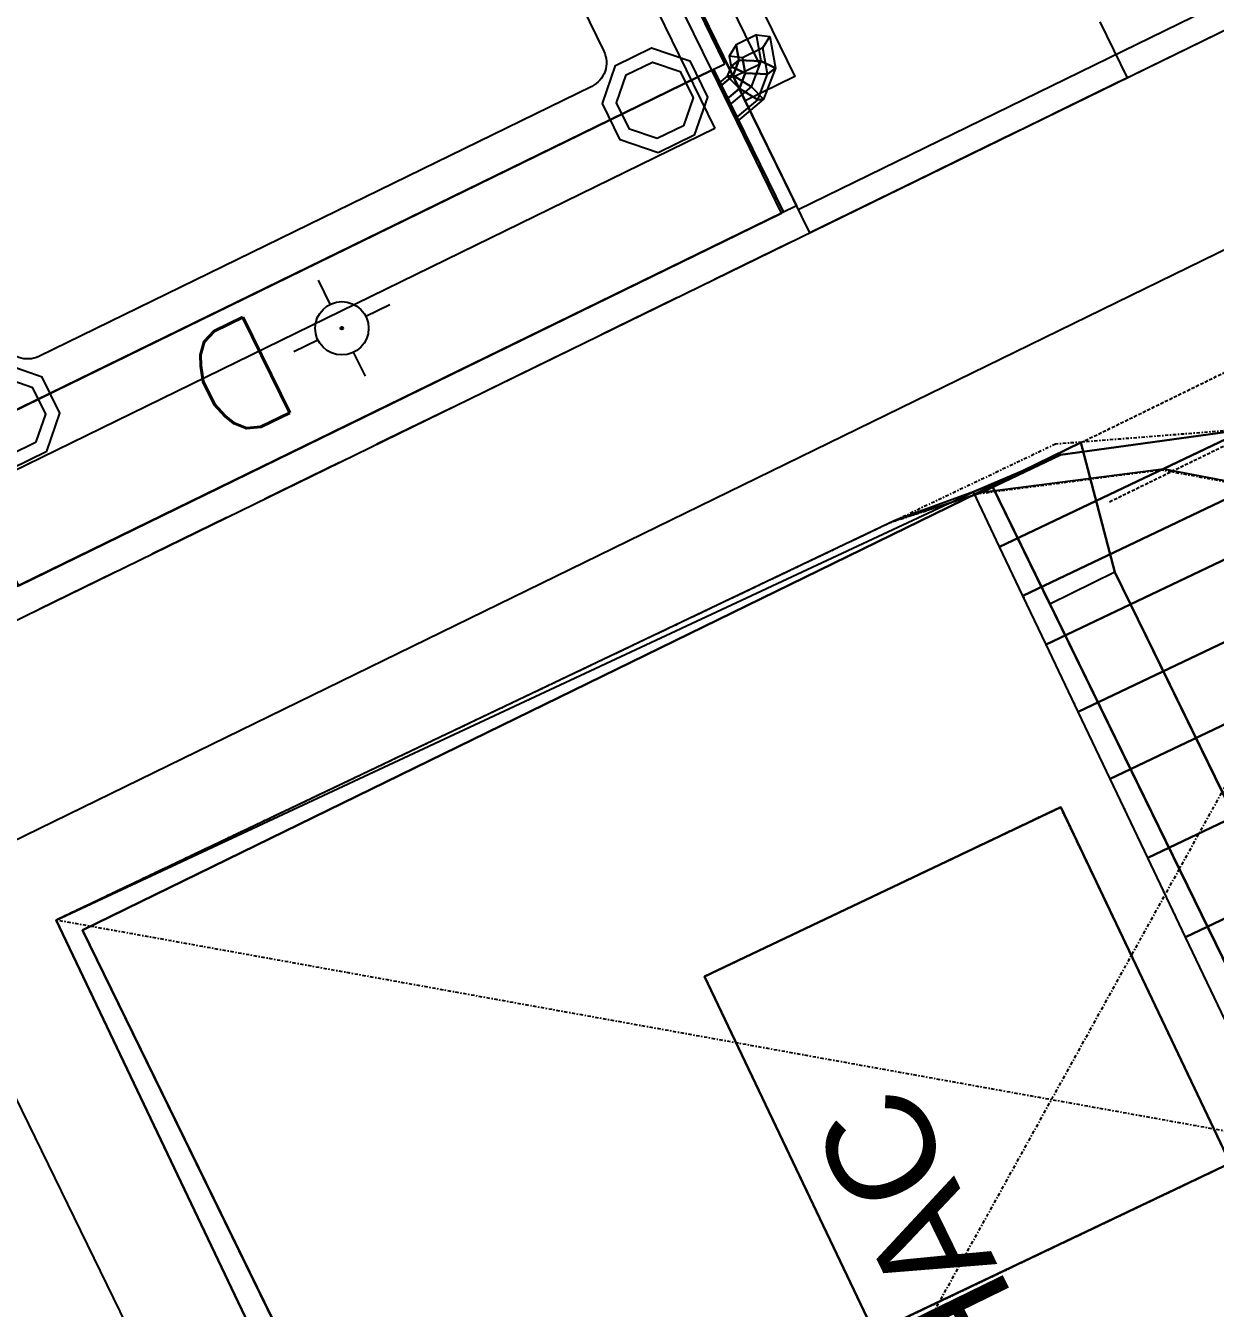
# Model space of a CAD drawing. Header units: millimetres. Extents: x 9159 to 17971, y 10368 to 13314.
# Drawn here: x 14024.6 to 14115, y 11717.4 to 11814.9 of the extents above; entities that cross this region are included whole.
import ezdxf

# ---------------------------------------------------------------- set-up
doc = ezdxf.new("R2010")
doc.units = ezdxf.units.MM
doc.header["$LTSCALE"] = 5
for name, pattern in [('DASHED', [19.05, 12.7, -6.35]), ('NASCOSTA', [0.375, 0.25, -0.125]), ('TRATTEGGIATA', [0.75, 0.5, -0.25]), ('TRATTO-PUNTO', [1, 0.5, -0.25, 0, -0.25])]:
    doc.linetypes.add(name, pattern=pattern)
for name, color, linetype in [('200-EquipBlu-3d', 5, 'Continuous'), ('200-EquipBorder-2d', 9, 'Continuous'), ('200-EquipGlass-3D', 140, 'Continuous'), ('200-EquipID-2d', 7, 'Continuous'), ('200-EquipInternal-2d', 252, 'Continuous'), ('200-EquipSteel-3d', 9, 'Continuous'), ('250-Drain-2D', 140, 'Continuous'), ('250-haccp-2D', 22, 'Continuous'), ('300-exhaust-2d', 70, 'Continuous')]:
    doc.layers.add(name, color=color, linetype=linetype)
doc.layers.add('200-InsPoint-3D', color=3, linetype='Continuous', plot=False)
doc.layers.add('fusya-hatch', color=230, linetype='Continuous', lineweight=0)
doc.styles.add('ROMANS', font='micross.ttf')
doc.styles.add('SIMPLEX', font='SIMPLEX')

# ---------------------------------------------------------------- blocks, each defined once
blk = doc.blocks.new('HACCON')
at = {"layer": '250-haccp-2D'}
for p, q in [((0, 40.64), (0, 20.32)), ((-40.64, 0), (-20.32, 0)), ((20.32, 0), (40.64, 0)), ((0, -20.32), (0, -40.64))]:
    blk.add_line(p, q, dxfattribs=at)
for radius in [20.32, 1]:
    blk.add_circle((0, 0), radius, dxfattribs=at)
blk.add_point((0, 0), dxfattribs=at)
at = {"layer": '250-haccp-2D', "style": 'ROMANS', "flags": 8}
blk.add_attdef('HAC', (50.05, -40.64), '', height=81, dxfattribs=at)
blk = doc.blocks.new('AOS101ETA1')
at = {"layer": '200-EquipBorder-2d'}
for p, q in [((500, -50), (1395, -50)), ((1395, -50), (1395, -820)), ((1395, -820), (500, -820)), ((1395, -895), (1395, -820)), ((910, -875), (1295, -875)), ((1295, -875), (1395, -895))]:
    blk.add_line(p, q, dxfattribs=at)
at = {"layer": '200-EquipGlass-3D'}
blk.add_3dface([(952.5, -875, 923.06), (1252.5, -875, 923.06), (1252.5, -875, 1652.94), (952.5, -875, 1652.94)], dxfattribs=at)
at = {"layer": '200-EquipInternal-2d', "linetype": 'TRATTEGGIATA'}
for p, q in [((1345, -895), (1345, -1480)), ((1395, -895), (1395, -1480))]:
    blk.add_line(p, q, dxfattribs=at)
at = {"layer": '200-EquipSteel-3d'}
for points in [[(500, -50, 1728), (500, -50, 798), (1395, -50, 798), (1395, -50, 1728)], [(500, -50, 798), (500, -820, 798), (1395, -820, 798), (1395, -50, 798)], [(1395, -50, 1728), (1395, -50, 1728), (500, -50, 1728)], [(1395, -50, 1728), (1395, -820, 1728), (500, -820, 1728), (500, -50, 1728)], [(1395, -50, 1728), (1395, -50, 798), (1395, -50, 1728)], [(1395, -50, 798), (1395, -820, 798), (1395, -820, 1728), (1395, -50, 1728)], [(1395, -820, 1728), (1395, -820, 798), (500, -820, 798), (500, -820, 1728)], [(1395, -820, 798), (1395, -820, 798), (500, -820, 798)], [(810, -820, 1728), (810, -820, 798), (1395, -820, 798), (1395, -820, 1728)], [(1395, -820, 1728), (1395, -820, 1728), (810, -820, 1728)], [(1395, -820, 798), (1395, -820, 798), (810, -820, 798)], [(1395, -820, 1728), (1395, -820, 798), (1395, -820, 1728)], [(1395, -820, 798), (1395, -895, 798), (1395, -895, 1728), (1395, -820, 1728)], [(1395, -895, 1728), (1395, -895, 798), (1395, -820, 798), (1395, -820, 1728)], [(1395, -895, 798), (1395, -895, 798), (1395, -895, 798), (1395, -820, 798)], [(1395, -895, 798), (1295, -875, 798), (1295, -875, 1728), (1395, -895, 1728)]]:
    blk.add_3dface(points, dxfattribs=at)
for points, invisible_edges in [([(910, -875, 1728), (1295, -875, 1728), (1295, -820, 1728), (910, -820, 1728)], 10), ([(910, -875, 798), (1295, -875, 798), (1295, -820, 798), (910, -820, 798)], 8), ([(1395, -895, 798), (1295, -875, 798), (1295, -820, 798), (1395, -820, 798)], 2), ([(1395, -895, 1728), (1295, -875, 1728), (1295, -820, 1728), (1395, -820, 1728)], 2), ([(910, -875, 798), (1295, -875, 798), (1252.5, -875, 923.06), (952.5, -875, 923.06)], 10), ([(1295, -875, 1728), (910, -875, 1728), (952.5, -875, 1652.94), (1252.5, -875, 1652.94)], 10), ([(1252.5, -875, 923.06), (1295, -875, 798), (1295, -875, 1728), (1252.5, -875, 1652.94)], 5)]:
    blk.add_3dface(points, dxfattribs=dict(at, invisible_edges=invisible_edges))
at = {"layer": '250-haccp-2D'}
blk.add_blockref('HACCON', (729.43, -523.09), dxfattribs=at).add_auto_attribs({'HAC': 'HAC'})
at = {"layer": '200-InsPoint-3D', "flags": 9}
blk.add_attdef('DISTANG', (0, 0), '', height=1, dxfattribs=at)
blk = doc.blocks.new('NHT8')
blk.add_line((9.5, -80, 1492), (9.5, -80, 1492))
at = {"layer": '200-EquipBorder-2d'}
blk.add_lwpolyline([(606.95, -756), (58.05, -756), (28.81, -748.16), (6.34, -725.69), (-1.5, -696.45), (-1.5, 0), (666.5, 0), (666.5, -696.45), (658.66, -725.69), (636.19, -748.16)], close=True, dxfattribs=at)
at = {"layer": '200-EquipInternal-2d'}
blk.add_lwpolyline([(28.5, -80), (636.5, -80), (636.5, -726), (28.5, -726)], close=True, dxfattribs=at)
for points in [[(666.5, -88.97), (708.5, -88.97), (708.5, -765, -0.414214), (648.5, -825), (16.5, -825, -0.414214), (-43.5, -765), (-43.5, -88.97), (-1.5, -88.97)], [(666.5, -108.97), (688.5, -108.97), (688.5, -765, -0.414214), (648.5, -805), (16.5, -805, -0.414214), (-23.5, -765), (-23.5, -108.97), (-1.5, -108.97)]]:
    blk.add_lwpolyline(points, format="xyb", dxfattribs=at)
blk.add_lwpolyline([(98.5, -150), (566.5, -150, -0.414214), (586.5, -170), (586.5, -656, -0.414214), (566.5, -676), (98.5, -676, -0.414214), (78.5, -656), (78.5, -170, -0.414214)], format="xyb", close=True, dxfattribs=at)
at = {"layer": '200-EquipSteel-3d'}
for p, q in [((11, -121, 835), (0, -121, 835)), ((0, -121, 835), (0, -756.05, 835)), ((657, -121, 200), (11, -121, 200)), ((657, -121, 800), (11, -121, 800)), ((11, -121, 857), (11, -745, 857)), ((657, -121, 200), (11, -121, 200)), ((11, -121, 200), (11, -745, 200)), ((11, -121, 1527), (11, -745, 1527))]:
    blk.add_line(p, q, dxfattribs=at)
at = {"layer": '200-EquipSteel-3d', "extrusion": (-1, 0, 0), "elevation": -10.48}
blk.add_lwpolyline([(91.14, 1469.89), (77.65, 1459.16), (80.2, 1442.11), (96.23, 1435.79), (109.72, 1446.52), (107.18, 1463.57)], close=True, dxfattribs=at)
at = {"layer": '200-EquipSteel-3d', "elevation": 140}
for points in [[(75.31, -82.41), (96.96, -104.06), (96.96, -134.67), (75.31, -156.32), (44.69, -156.32), (23.04, -134.67), (23.04, -104.06), (44.69, -82.41)], [(592.69, -82.41), (571.04, -104.06), (571.04, -134.67), (592.69, -156.32), (623.31, -156.32), (644.96, -134.67), (644.96, -104.06), (623.31, -82.41)]]:
    blk.add_lwpolyline(points, close=True, dxfattribs=at)
at = {"layer": '200-EquipSteel-3d'}
for points in [[(71.17, -92.41), (86.96, -108.2), (86.96, -130.53), (71.17, -146.32), (48.83, -146.32), (33.04, -130.53), (33.04, -108.2), (48.83, -92.41)], [(596.83, -92.41), (581.04, -108.2), (581.04, -130.53), (596.83, -146.32), (619.17, -146.32), (634.96, -130.53), (634.96, -108.2), (619.17, -92.41)]]:
    blk.add_lwpolyline(points, close=True, dxfattribs=at)
for points in [[(9.5, 0, 200), (9.5, 0, 1492), (9.5, -121, 1492), (9.5, -121, 200)], [(11, 0, 1492), (11, -121, 1492), (657, -121, 1492), (657, 0, 1492)], [(657, 0, 1492), (657, 0, 200), (11, 0, 200), (11, 0, 1492)], [(10.48, -80.2, 1442.11), (-10.45, -85.41, 1440.05), (-14.75, -83.94, 1456.68), (10.48, -77.65, 1459.16)], [(-14.75, -83.94, 1456.68), (10.48, -77.65, 1459.16), (10.48, -91.14, 1469.89), (-10.45, -96.36, 1467.83)], [(-10.45, -85.41, 1440.05), (-25.77, -99.67, 1434.44), (-33.23, -101.13, 1449.91), (-14.75, -83.94, 1456.68)], [(-33.23, -101.13, 1449.91), (-14.75, -83.94, 1456.68), (-10.45, -96.36, 1467.83), (-25.77, -110.61, 1462.22)], [(-10.84, -107.69, 1431.28), (-1.83, -99.3, 1434.58), (-10.45, -85.41, 1440.05), (-25.77, -99.67, 1434.44)], [(-1.83, -99.3, 1434.58), (10.48, -96.23, 1435.79), (10.48, -80.2, 1442.11), (-10.45, -85.41, 1440.05)], [(-10.45, -96.36, 1467.83), (-25.77, -110.61, 1462.22), (-10.84, -118.63, 1459.06), (-1.83, -110.24, 1462.36)], [(10.48, -91.14, 1469.89), (-10.45, -96.36, 1467.83), (-1.83, -110.24, 1462.36), (10.48, -107.18, 1463.57)], [(10.48, -109.72, 1446.52), (10.48, -96.23, 1435.79), (-1.83, -99.3, 1434.58), (2.48, -111.72, 1445.74)], [(-25.77, -99.67, 1434.44), (-31.37, -119.14, 1426.77), (-39.99, -124.61, 1440.66), (-33.23, -101.13, 1449.91)], [(-39.99, -124.61, 1440.66), (-33.23, -101.13, 1449.91), (-25.77, -110.61, 1462.22), (-31.37, -130.08, 1454.55)], [(-14.14, -119.14, 1426.77), (-10.84, -107.69, 1431.28), (-25.77, -99.67, 1434.44), (-31.37, -119.14, 1426.77)], [(2.48, -111.72, 1445.74), (-1.83, -99.3, 1434.58), (-10.84, -107.69, 1431.28), (-3.37, -117.17, 1443.59)], [(10.48, -107.18, 1463.57), (-1.83, -110.24, 1462.36), (2.48, -111.72, 1445.74), (10.48, -109.72, 1446.52)], [(-25.77, -110.61, 1462.22), (-31.37, -130.08, 1454.55), (-14.14, -130.08, 1454.55), (-10.84, -118.63, 1459.06)], [(-3.37, -117.17, 1443.59), (-10.84, -107.69, 1431.28), (-14.14, -119.14, 1426.77), (-5.52, -124.61, 1440.66)], [(-1.83, -110.24, 1462.36), (-10.84, -118.63, 1459.06), (-3.37, -117.17, 1443.59), (2.48, -111.72, 1445.74)], [(-10.84, -118.63, 1459.06), (-14.14, -130.08, 1454.55), (-5.52, -124.61, 1440.66), (-3.37, -117.17, 1443.59)]]:
    blk.add_3dface(points, dxfattribs=at)
for points, invisible_edges in [([(0, -696.45, 875), (668, -696.45, 875), (668, -121, 875), (0, -121, 875)], 15), ([(11, -695, 1549), (657, -695, 1549), (657, -121, 1549), (11, -121, 1549)], 1)]:
    blk.add_3dface(points, dxfattribs=dict(at, invisible_edges=invisible_edges))
blk = doc.blocks.new('DCON')
at = {"layer": '250-Drain-2D'}
for p, q in [((0, 40.64), (0, 20.32)), ((-40.64, 0), (-20.32, 0)), ((20.32, 0), (40.64, 0)), ((0, -20.32), (0, -40.64))]:
    blk.add_line(p, q, dxfattribs=at)
for radius in [20.32, 1]:
    blk.add_circle((0, 0), radius, dxfattribs=at)
blk.add_point((0, 0), dxfattribs=at)
at = {"layer": '250-Drain-2D', "style": 'SIMPLEX', "flags": 8}
blk.add_attdef('D', (50.05, -40.64), '', height=81, dxfattribs=at)
blk = doc.blocks.new('KLW610GEM')
at = {"layer": '200-EquipBlu-3d'}
for points in [[(500.05, -50.03, 1728), (500.05, -50.03, 1978), (1395.05, -50.03, 1978), (1395.05, -50.03, 1728)], [(1395.05, -50.03, 1728), (1388.95, -820.03, 1728), (1395.05, -756.62, 2070.31), (1395.05, -50.03, 1978)], [(1388.95, -820.03, 1728), (1395.05, -756.62, 2070.31), (1385.94, -826.02, 2079.45), (1385.94, -891.82, 1769.44)], [(1385.94, -891.82, 1769.44), (1385.94, -826.02, 2079.45), (1342.67, -958.04, 2096.83), (1342.67, -1028.39, 1848.27)], [(1342.67, -1028.39, 1848.27), (1342.67, -958.04, 2096.83), (1260.38, -1070.34, 2111.61), (1260.38, -1144.5, 1915.33)]]:
    blk.add_3dface(points, dxfattribs=at)
at = {"layer": '200-EquipBorder-2d', "linetype": 'TRATTO-PUNTO'}
blk.add_lwpolyline([(1395, -891.96), (1395, -50), (500, -50), (500, -902.27), (545.22, -1028.36), (627.51, -1144.45), (684.15, -1186.81), (740.78, -1228.87), (807.36, -1257.4), (873.94, -1274.84), (943.95, -1274.84), (1013.95, -1274.84), (1080.53, -1257.4), (1147.11, -1228.97), (1203.74, -1186.81), (1260.38, -1144.65), (1342.67, -1028.36)], close=True, dxfattribs=at)
at = {"layer": '200-EquipInternal-2d', "linetype": 'TRATTO-PUNTO'}
for p, q in [((500, -50), (1270.91, -1129.77)), ((618.04, -1131.08), (1395, -50))]:
    blk.add_line(p, q, dxfattribs=at)
at = {"layer": '200-EquipInternal-2d', "linetype": 'TRATTO-PUNTO', "extrusion": (0, 0.001745, 0.999998), "elevation": -2.05}
blk.add_lwpolyline([(500.05, -752.89), (499.95, -822.9), (546.32, -956.05), (627.51, -1069.32), (740.78, -1151.62), (873.94, -1194.88), (1013.95, -1194.88), (1147.11, -1151.62), (1260.38, -1069.32), (1342.67, -956.05), (1385.94, -822.9), (1395.05, -752.89)], dxfattribs=at)
at = {"layer": '200-EquipSteel-3d'}
for p in [(1032.95, -820.03, 1728), (1121.95, -820.03, 1728), (1210.95, -820.03, 1728), (1299.95, -820.03, 1728)]:
    blk.add_point(p, dxfattribs=at)
at = {"layer": '200-EquipSteel-3d', "invisible_edges": 15}
for points in [[(498.95, -756.62, 2070.31), (1395.05, -756.62, 2070.31), (1395.05, -50.03, 1978), (500.05, -50.03, 1978)], [(740.78, -1151.93, 2122.35), (873.94, -1194.83, 2128), (854.95, -756.62, 2070.31), (765.95, -756.62, 2070.31)], [(1013.95, -1194.83, 2128), (1032.95, -756.62, 2070.31), (854.95, -756.62, 2070.31), (873.94, -1194.83, 2128)], [(1147.11, -1151.93, 2122.35), (1121.95, -756.62, 2070.31), (1032.95, -756.62, 2070.31), (1013.95, -1194.83, 2128)], [(1260.38, -1070.34, 2111.61), (1210.95, -756.62, 2070.31), (1121.95, -756.62, 2070.31), (1147.11, -1151.93, 2122.35)], [(1342.67, -958.04, 2096.83), (1299.95, -756.62, 2070.31), (1210.95, -756.62, 2070.31), (1260.38, -1070.34, 2111.61)], [(1385.94, -826.02, 2079.45), (1395.05, -756.62, 2070.31), (1299.95, -756.62, 2070.31), (1342.67, -958.04, 2096.83)]]:
    blk.add_3dface(points, dxfattribs=at)
at = {"layer": '200-EquipSteel-3d'}
for points in [[(844.05, -776.83, 2128), (1144.05, -776.83, 2128), (1144.05, -476.83, 2128), (844.05, -476.83, 2128)], [(844.05, -776.83, 2128), (844.05, -476.83, 2128), (844.05, -476.83, 2033.76), (844.05, -776.83, 2072.97)], [(1144.05, -476.83, 2033.76), (844.05, -476.83, 2033.76), (844.05, -476.83, 2128), (1144.05, -476.83, 2128)], [(1144.05, -776.83, 2072.97), (1144.05, -476.83, 2033.76), (1144.05, -476.83, 2128), (1144.05, -776.83, 2128)], [(1144.05, -776.83, 2072.97), (1144.05, -776.83, 2128), (844.05, -776.83, 2128), (844.05, -776.83, 2072.97)], [(943.95, -820.03, 1728), (1013.95, -820.03, 1728), (1013.95, -1273.24, 1989.66), (943.95, -1273.24, 1989.66)], [(1013.95, -820.03, 1728), (1080.55, -820.03, 1728), (1080.56, -1251.11, 1976.86), (1013.95, -1273.24, 1989.66)], [(1080.55, -820.03, 1728), (1147.15, -820.03, 1728), (1147.11, -1228.88, 1964.05), (1080.56, -1251.11, 1976.86)], [(1147.15, -820.03, 1728), (1203.75, -820.03, 1728), (1203.77, -1186.68, 1939.69), (1147.11, -1228.88, 1964.05)], [(1203.75, -820.03, 1728), (1260.36, -820.03, 1728), (1260.38, -1144.49, 1915.33), (1203.77, -1186.68, 1939.69)], [(1260.36, -820.03, 1728), (1301.51, -820.03, 1728), (1301.52, -1086.42, 1881.8), (1260.38, -1144.49, 1915.33)], [(1301.51, -820.03, 1728), (1342.67, -820.03, 1728), (1342.67, -1028.35, 1848.27), (1301.52, -1086.42, 1881.8)], [(1342.67, -820.03, 1728), (1388.95, -820.03, 1728), (1385.94, -891.81, 1769.44), (1342.67, -1028.35, 1848.27)]]:
    blk.add_3dface(points, dxfattribs=at)
at = {"layer": '300-exhaust-2d', "linetype": 'NASCOSTA'}
blk.add_lwpolyline([(844, -476.8), (844, -776.8), (1144, -776.8), (1144, -476.8)], close=True, dxfattribs=at)

msp = doc.modelspace()

# ---------------------------------------------------------------- hatches: boundary and pattern name
at = {"layer": 'fusya-hatch'}
h = msp.add_hatch(color=256, dxfattribs=at)
edge = h.paths.add_edge_path()
edge.add_line((14078.148, 12053.659), (14069.609, 12065.991))
edge.add_arc((-419968.16, 638584.821), 762177.558, 304.689119625, 304.713322624, ccw=False)
edge.add_line((13804.915, 11882.699), (13813.454, 11870.367))
edge.add_arc((10085.115, 17537.298), 6783.408, 303.3413799, 306.0610623)

# ---------------------------------------------------------------- linework, layer by layer
msp.add_line((14205.239, 11361.927), (14016.072, 11749.199))
at = {"layer": '200-EquipBorder-2d'}
for p, q in [((14084.185, 11799.164, -0.081), (14051.487, 11866.105, -0.081)), ((14200.995, 11856.221, -0.081), (14084.185, 11799.164, -0.081))]:
    msp.add_line(p, q, dxfattribs=at)
at = {"layer": '200-EquipBorder-2d', "linetype": 'DASHED', "ltscale": 0.1}
msp.add_lwpolyline([(13965.599, 11852.531), (14064.438, 11900.81), (14108.328, 11810.956), (14009.489, 11762.678)], close=True, dxfattribs=at)
at = {"layer": '200-EquipID-2d'}
for p, q in [((14295.341, 11902.305, -0.088), (14009.489, 11762.678)), ((14301.924, 11888.827, -0.088), (14016.072, 11749.199))]:
    msp.add_line(p, q, dxfattribs=at)
at = {"layer": '200-EquipInternal-2d'}
msp.add_line((14083.307, 11800.961, -0.081), (14200.117, 11858.018, -0.081), dxfattribs=at)
at = {"layer": '200-InsPoint-3D'}
msp.add_point((14084.185, 11799.164, -0.081), dxfattribs=at)

# ---------------------------------------------------------------- block references
for name, p, xscale, yscale, zscale, rotation in [('NHT8', (14083.041, 11801.164, -0.081), 0.09999999999925564, 0.09999999999854481, 0.1, 206.0336756897029), ('AOS101ETA1', (14085.614, 11618.585, 9.29), 0.09999999999877798, 0.09999999999990905, 0.09999999999999432, 116.033675688586), ('KLW610GEM', (14082.348, 11618.798), 0.100000000000001, 0.1000000000000014, 0.1, 115.4721415063203)]:
    msp.add_blockref(name, p, dxfattribs=dict(xscale=xscale, yscale=yscale, zscale=zscale, rotation=rotation))
at = {"xscale": 0.09999999999925564, "yscale": 0.09999999999854481, "zscale": 0.1, "rotation": 206.0336756897029}
msp.add_blockref('DCON', (14048.607, 11791.913, -0.081), dxfattribs=at).add_auto_attribs({'D': 'D'})

doc.saveas('drawing.dxf')
